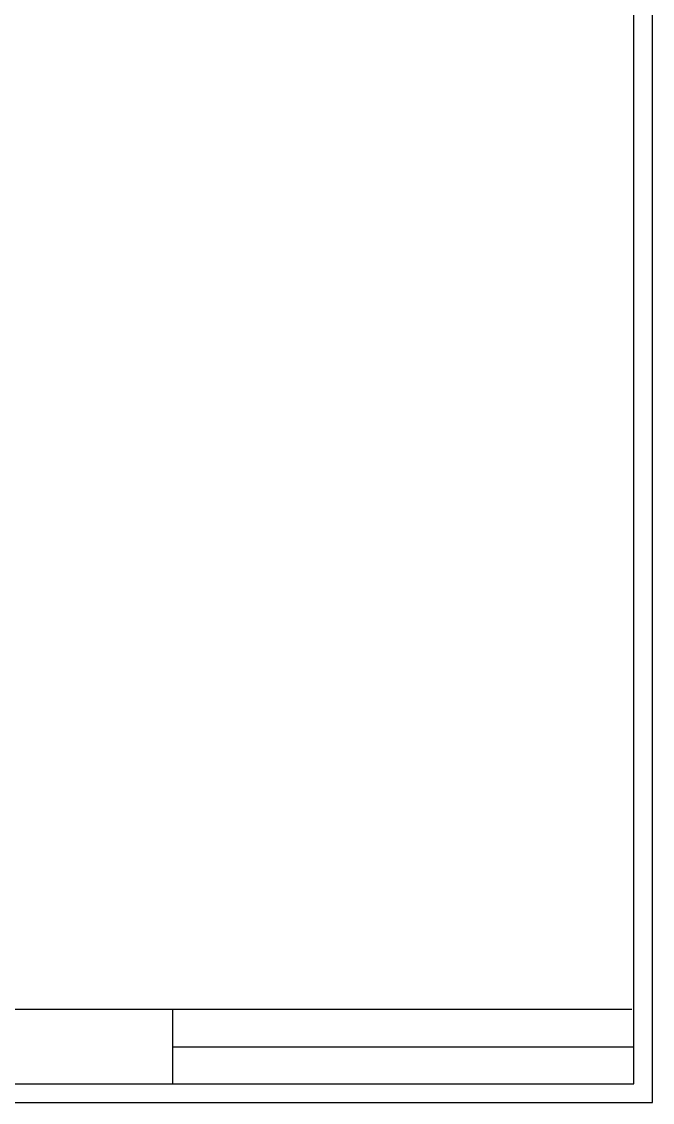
# Model space of a CAD drawing. Header units: millimetres. Extents: x 0 to 1000, y 0 to 1400.
# Drawn here: x 714.8 to 771.5, y 165 to 262.1 of the extents above; entities that cross this region are included whole.
import ezdxf

# ---------------------------------------------------------------- set-up
doc = ezdxf.new("R2010")
doc.units = ezdxf.units.MM

msp = doc.modelspace()

# ---------------------------------------------------------------- linework, layer by layer
at = {"layer": 'COMPONENT_DETAIL'}
for p, q in [((771.471, 165), (771.471, 345)), ((769.8036, 166.6674), (769.8036, 343.3326)), ((769.6368, 173.3372), (699.6875, 173.3372)), ((728.3676, 173.3372), (728.3676, 166.6674)), ((728.3676, 170.0023), (769.8036, 170.0023)), ((656.6674, 166.6674), (769.8036, 166.6674)), ((655, 165), (771.471, 165))]:
    msp.add_line(p, q, dxfattribs=at)
at = {"layer": 'COMPONENT_OUTLINE'}
for p, q in [((771.471, 165), (771.471, 345)), ((655, 165), (771.471, 165))]:
    msp.add_line(p, q, dxfattribs=at)

doc.saveas('drawing.dxf')
